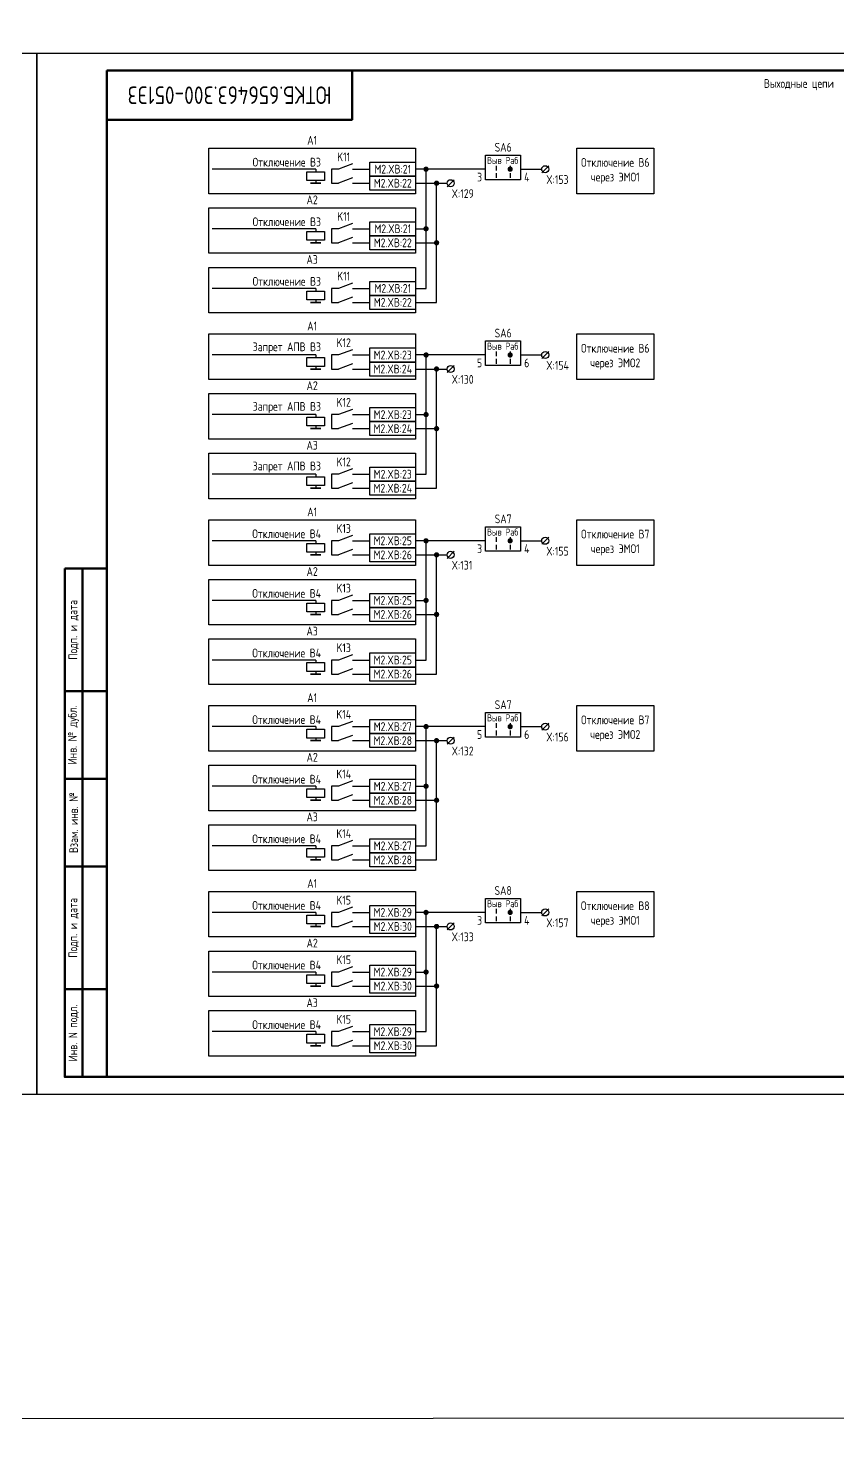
# Model space of a CAD drawing. Header units: millimetres. Extents: x -1043 to 5194, y -96 to 618.
# Drawn here: x 2517.5 to 2748.6, y -96 to 304.1 of the extents above; entities that cross this region are included whole.
import ezdxf

# ---------------------------------------------------------------- set-up
doc = ezdxf.new("R2010")
doc.units = ezdxf.units.MM
doc.styles.add('Gost_type_A', font='GOST_A.TTF')

# ---------------------------------------------------------------- blocks, each defined once
blk = doc.blocks.new('Формат_А3')
blk.add_lwpolyline([(-420, 297), (0, 297), (0, 0), (-420, 0)], close=True)
at = {"lineweight": 50}
blk.add_lwpolyline([(-400, 292), (-5, 292), (-5, 5), (-400, 5)], close=True, dxfattribs=at)
blk = doc.blocks.new('Штамп угловой верхний')
at = {"lineweight": 50}
blk.add_lwpolyline([(0, 0), (70, 0), (70, -14), (0, -14)], close=True, dxfattribs=at)
blk = doc.blocks.new('Штамп левый нижний')
at = {"lineweight": 50}
for points in [[(-12, 145), (-7, 145), (-7, 110), (-12, 110)], [(-7, 145), (0, 145), (0, 110), (-7, 110)], [(-12, 110), (-7, 110), (-7, 85), (-12, 85)], [(-7, 110), (0, 110), (0, 85), (-7, 85)], [(-12, 85), (-7, 85), (-7, 60), (-12, 60)], [(-7, 85), (0, 85), (0, 60), (-7, 60)], [(-12, 60), (-7, 60), (-7, 25), (-12, 25)], [(-7, 60), (0, 60), (0, 25), (-7, 25)], [(-12, 25), (-7, 25), (-7, 0), (-12, 0)], [(-7, 25), (0, 25), (0, 0), (-7, 0)]]:
    blk.add_lwpolyline(points, close=True, dxfattribs=at)
at = {"char_height": 2.5, "attachment_point": 5, "rotation": 90, "style": 'Gost_type_A'}
for s, insert, width in [('Подп. и дата', (-9.5, 127.5), 35), ('Инв. № дубл.', (-9.5, 97.5), 25), ('Взам. инв. №', (-9.5, 72.5), 25), ('Подп. и дата', (-9.5, 42.5), 35), ('Инв. N подл.', (-9.5, 12.5), 25)]:
    blk.add_mtext(s, dxfattribs=dict(at, insert=insert, width=width))
blk = doc.blocks.new('POINT')
at = {"const_width": 0.75}
blk.add_lwpolyline([(-0.375, 0, 1), (0.375, 0, 1)], format="xyb", close=True, dxfattribs=at)
blk = doc.blocks.new('Переключатель_положение')
for p, q in [((2, 1), (2, -0.34)), ((2, -1.14), (2, -2.49))]:
    blk.add_line(p, q)

msp = doc.modelspace()

# ---------------------------------------------------------------- linework, layer by layer
at = {"ltscale": 4.32}
for p, q in [((2610.09, 265.39), (2606.09, 263.89)), ((2610.09, 261.39), (2606.09, 259.89)), ((2610.09, 248.39), (2606.09, 246.89)), ((2610.09, 244.39), (2606.09, 242.89)), ((2610.09, 231.39), (2606.09, 229.89)), ((2610.09, 227.39), (2606.09, 225.89)), ((2610.09, 212.39), (2606.09, 210.89)), ((2610.09, 208.39), (2606.09, 206.89)), ((2610.09, 195.39), (2606.09, 193.89)), ((2610.09, 191.39), (2606.09, 189.89)), ((2610.09, 178.39), (2606.09, 176.89)), ((2610.09, 174.39), (2606.09, 172.89)), ((2610.09, 159.39), (2606.09, 157.89)), ((2610.09, 155.39), (2606.09, 153.89)), ((2610.09, 142.39), (2606.09, 140.89)), ((2610.09, 138.39), (2606.09, 136.89)), ((2610.09, 125.39), (2606.09, 123.89)), ((2610.09, 121.39), (2606.09, 119.89)), ((2610.09, 106.39), (2606.09, 104.89)), ((2610.09, 102.39), (2606.09, 100.89)), ((2610.09, 89.39), (2606.09, 87.89)), ((2610.09, 85.39), (2606.09, 83.89)), ((2610.09, 72.39), (2606.09, 70.89)), ((2610.09, 68.39), (2606.09, 66.89)), ((2610.09, 53.39), (2606.09, 51.89)), ((2610.09, 49.39), (2606.09, 47.89)), ((2610.09, 36.39), (2606.09, 34.89)), ((2610.09, 32.39), (2606.09, 30.89)), ((2610.09, 19.39), (2606.09, 17.89)), ((2610.09, 15.39), (2606.09, 13.89))]:
    msp.add_line(p, q, dxfattribs=at)
for p, q in [((2666.1, 264.89), (2664.1, 262.89)), ((2599.59, 263.89), (2570.09, 263.89)), ((2599.59, 263.89), (2599.59, 263.14)), ((2599.59, 260.64), (2599.59, 259.89)), ((2648.09, 263.89), (2628.09, 263.89)), ((2631.09, 229.89), (2631.09, 263.89)), ((2639.1, 260.89), (2637.1, 258.89)), ((2628.09, 259.89), (2637.09, 259.89)), ((2634.09, 225.89), (2634.09, 259.89)), ((2599.59, 246.89), (2570.09, 246.89)), ((2599.59, 246.89), (2599.59, 246.14)), ((2628.09, 246.89), (2631.09, 246.89)), ((2599.59, 243.64), (2599.59, 242.89)), ((2628.09, 242.89), (2634.09, 242.89)), ((2599.59, 229.89), (2570.09, 229.89)), ((2599.59, 229.89), (2599.59, 229.14)), ((2628.09, 229.89), (2631.09, 229.89)), ((2599.59, 226.64), (2599.59, 225.89)), ((2628.09, 225.89), (2634.09, 225.89)), ((2599.59, 210.89), (2570.09, 210.89)), ((2599.59, 210.89), (2599.59, 210.14)), ((2648.09, 210.89), (2628.09, 210.89)), ((2631.09, 176.89), (2631.09, 210.89)), ((2666.1, 211.89), (2664.1, 209.89)), ((2599.59, 207.64), (2599.59, 206.89)), ((2628.09, 206.89), (2637.09, 206.89)), ((2634.09, 172.89), (2634.09, 206.89)), ((2639.1, 207.89), (2637.1, 205.89)), ((2599.59, 193.89), (2570.09, 193.89)), ((2599.59, 193.89), (2599.59, 193.14)), ((2628.09, 193.89), (2631.09, 193.89)), ((2599.59, 190.64), (2599.59, 189.89)), ((2628.09, 189.89), (2634.09, 189.89)), ((2599.59, 176.89), (2570.09, 176.89)), ((2599.59, 176.89), (2599.59, 176.14)), ((2628.09, 176.89), (2631.09, 176.89)), ((2599.59, 173.64), (2599.59, 172.89)), ((2628.09, 172.89), (2634.09, 172.89)), ((2599.59, 157.89), (2570.09, 157.89)), ((2599.59, 157.89), (2599.59, 157.14)), ((2648.09, 157.89), (2628.09, 157.89)), ((2631.09, 123.89), (2631.09, 157.89)), ((2666.1, 158.89), (2664.1, 156.89)), ((2599.59, 154.64), (2599.59, 153.89)), ((2628.09, 153.89), (2637.09, 153.89)), ((2634.09, 119.89), (2634.09, 153.89)), ((2639.1, 154.89), (2637.1, 152.89)), ((2599.59, 140.89), (2570.09, 140.89)), ((2599.59, 140.89), (2599.59, 140.14)), ((2628.09, 140.89), (2631.09, 140.89)), ((2599.59, 137.64), (2599.59, 136.89)), ((2628.09, 136.89), (2634.09, 136.89)), ((2599.59, 123.89), (2570.09, 123.89)), ((2599.59, 123.89), (2599.59, 123.14)), ((2599.59, 120.64), (2599.59, 119.89)), ((2628.09, 123.89), (2631.09, 123.89)), ((2628.09, 119.89), (2634.09, 119.89)), ((2599.59, 104.89), (2570.09, 104.89)), ((2599.59, 104.89), (2599.59, 104.14)), ((2648.09, 104.89), (2628.09, 104.89)), ((2631.09, 70.89), (2631.09, 104.89)), ((2666.1, 105.89), (2664.1, 103.89)), ((2599.59, 101.64), (2599.59, 100.89)), ((2628.09, 100.89), (2637.09, 100.89)), ((2634.09, 66.89), (2634.09, 100.89)), ((2639.1, 101.89), (2637.1, 99.89)), ((2599.59, 87.89), (2570.09, 87.89)), ((2599.59, 87.89), (2599.59, 87.14)), ((2599.59, 84.64), (2599.59, 83.89)), ((2628.09, 87.89), (2631.09, 87.89)), ((2628.09, 83.89), (2634.09, 83.89)), ((2599.59, 70.89), (2570.09, 70.89)), ((2599.59, 70.89), (2599.59, 70.14)), ((2628.09, 70.89), (2631.09, 70.89)), ((2599.59, 67.64), (2599.59, 66.89)), ((2628.09, 66.89), (2634.09, 66.89)), ((2666.1, 52.89), (2664.1, 50.89)), ((2599.59, 51.89), (2570.09, 51.89)), ((2599.59, 51.89), (2599.59, 51.14)), ((2599.59, 48.64), (2599.59, 47.89)), ((2648.09, 51.89), (2628.09, 51.89)), ((2631.09, 17.89), (2631.09, 51.89)), ((2639.1, 48.89), (2637.1, 46.89)), ((2628.09, 47.89), (2637.09, 47.89)), ((2634.09, 13.89), (2634.09, 47.89)), ((2599.59, 34.89), (2570.09, 34.89)), ((2599.59, 34.89), (2599.59, 34.14)), ((2628.09, 34.89), (2631.09, 34.89)), ((2599.59, 31.64), (2599.59, 30.89)), ((2628.09, 30.89), (2634.09, 30.89)), ((2599.59, 17.89), (2570.09, 17.89)), ((2599.59, 17.89), (2599.59, 17.14)), ((2628.09, 17.89), (2631.09, 17.89)), ((2599.59, 14.64), (2599.59, 13.89)), ((2628.09, 13.89), (2634.09, 13.89))]:
    msp.add_line(p, q)
at = {"ltscale": 1.08}
for p, q in [((2606.09, 263.89), (2604.09, 263.89)), ((2604.09, 263.89), (2604.09, 259.89)), ((2610.09, 263.89), (2615.09, 263.89)), ((2604.09, 259.89), (2606.09, 259.89)), ((2610.09, 259.89), (2615.09, 259.89)), ((2606.09, 246.89), (2604.09, 246.89)), ((2604.09, 246.89), (2604.09, 242.89)), ((2610.09, 246.89), (2615.09, 246.89)), ((2604.09, 242.89), (2606.09, 242.89)), ((2610.09, 242.89), (2615.09, 242.89)), ((2606.09, 229.89), (2604.09, 229.89)), ((2604.09, 229.89), (2604.09, 225.89)), ((2610.09, 229.89), (2615.09, 229.89)), ((2604.09, 225.89), (2606.09, 225.89)), ((2610.09, 225.89), (2615.09, 225.89)), ((2606.09, 210.89), (2604.09, 210.89)), ((2604.09, 210.89), (2604.09, 206.89)), ((2610.09, 210.89), (2615.09, 210.89)), ((2604.09, 206.89), (2606.09, 206.89)), ((2610.09, 206.89), (2615.09, 206.89)), ((2606.09, 193.89), (2604.09, 193.89)), ((2604.09, 193.89), (2604.09, 189.89)), ((2610.09, 193.89), (2615.09, 193.89)), ((2604.09, 189.89), (2606.09, 189.89)), ((2610.09, 189.89), (2615.09, 189.89)), ((2606.09, 176.89), (2604.09, 176.89)), ((2604.09, 176.89), (2604.09, 172.89)), ((2610.09, 176.89), (2615.09, 176.89)), ((2604.09, 172.89), (2606.09, 172.89)), ((2610.09, 172.89), (2615.09, 172.89)), ((2606.09, 157.89), (2604.09, 157.89)), ((2604.09, 157.89), (2604.09, 153.89)), ((2610.09, 157.89), (2615.09, 157.89)), ((2604.09, 153.89), (2606.09, 153.89)), ((2610.09, 153.89), (2615.09, 153.89)), ((2606.09, 140.89), (2604.09, 140.89)), ((2604.09, 140.89), (2604.09, 136.89)), ((2610.09, 140.89), (2615.09, 140.89)), ((2604.09, 136.89), (2606.09, 136.89)), ((2610.09, 136.89), (2615.09, 136.89)), ((2606.09, 123.89), (2604.09, 123.89)), ((2604.09, 123.89), (2604.09, 119.89)), ((2610.09, 123.89), (2615.09, 123.89)), ((2604.09, 119.89), (2606.09, 119.89)), ((2610.09, 119.89), (2615.09, 119.89)), ((2606.09, 104.89), (2604.09, 104.89)), ((2604.09, 104.89), (2604.09, 100.89)), ((2610.09, 104.89), (2615.09, 104.89)), ((2604.09, 100.89), (2606.09, 100.89)), ((2610.09, 100.89), (2615.09, 100.89)), ((2606.09, 87.89), (2604.09, 87.89)), ((2604.09, 87.89), (2604.09, 83.89)), ((2610.09, 87.89), (2615.09, 87.89)), ((2604.09, 83.89), (2606.09, 83.89)), ((2610.09, 83.89), (2615.09, 83.89)), ((2606.09, 70.89), (2604.09, 70.89)), ((2604.09, 70.89), (2604.09, 66.89)), ((2610.09, 70.89), (2615.09, 70.89)), ((2604.09, 66.89), (2606.09, 66.89)), ((2610.09, 66.89), (2615.09, 66.89)), ((2606.09, 51.89), (2604.09, 51.89)), ((2604.09, 51.89), (2604.09, 47.89)), ((2610.09, 51.89), (2615.09, 51.89)), ((2604.09, 47.89), (2606.09, 47.89)), ((2610.09, 47.89), (2615.09, 47.89)), ((2606.09, 34.89), (2604.09, 34.89)), ((2604.09, 34.89), (2604.09, 30.89)), ((2610.09, 34.89), (2615.09, 34.89)), ((2604.09, 30.89), (2606.09, 30.89)), ((2610.09, 30.89), (2615.09, 30.89)), ((2606.09, 17.89), (2604.09, 17.89)), ((2604.09, 17.89), (2604.09, 13.89)), ((2610.09, 17.89), (2615.09, 17.89)), ((2604.09, 13.89), (2606.09, 13.89)), ((2610.09, 13.89), (2615.09, 13.89))]:
    msp.add_line(p, q, dxfattribs=at)
at = {"ltscale": 4}
for p, q in [((2658.09, 263.89), (2664.1, 263.89)), ((2658.09, 210.89), (2664.1, 210.89)), ((2658.09, 157.89), (2664.1, 157.89)), ((2658.09, 104.89), (2664.1, 104.89)), ((2658.09, 51.89), (2664.1, 51.89))]:
    msp.add_line(p, q, dxfattribs=at)
for points in [[(-1042.57, 612), (5193.89, 618), (5193.89, -90), (-1042.57, -96)], [(2569.09, 269.89), (2628.09, 269.89), (2628.09, 256.89), (2569.09, 256.89)], [(2674.09, 269.89), (2696.09, 269.89), (2696.09, 256.89), (2674.09, 256.89)], [(2615.09, 265.89), (2628.09, 265.89), (2628.09, 261.89), (2615.09, 261.89)], [(2648.09, 267.89), (2658.09, 267.89), (2658.09, 260.89), (2648.09, 260.89)], [(2602.09, 263.14), (2602.09, 260.64), (2597.09, 260.64), (2597.09, 263.14)], [(2615.09, 261.89), (2628.09, 261.89), (2628.09, 257.89), (2615.09, 257.89)], [(2601.09, 259.89), (2598.09, 259.89)], [(2569.09, 252.89), (2628.09, 252.89), (2628.09, 239.89), (2569.09, 239.89)], [(2615.09, 248.89), (2628.09, 248.89), (2628.09, 244.89), (2615.09, 244.89)], [(2602.09, 246.14), (2602.09, 243.64), (2597.09, 243.64), (2597.09, 246.14)], [(2615.09, 244.89), (2628.09, 244.89), (2628.09, 240.89), (2615.09, 240.89)], [(2601.09, 242.89), (2598.09, 242.89)], [(2569.09, 235.89), (2628.09, 235.89), (2628.09, 222.89), (2569.09, 222.89)], [(2602.09, 229.14), (2602.09, 226.64), (2597.09, 226.64), (2597.09, 229.14)], [(2615.09, 231.89), (2628.09, 231.89), (2628.09, 227.89), (2615.09, 227.89)], [(2601.09, 225.89), (2598.09, 225.89)], [(2615.09, 227.89), (2628.09, 227.89), (2628.09, 223.89), (2615.09, 223.89)], [(2569.09, 216.89), (2628.09, 216.89), (2628.09, 203.89), (2569.09, 203.89)], [(2674.09, 216.89), (2696.09, 216.89), (2696.09, 203.89), (2674.09, 203.89)], [(2615.09, 212.89), (2628.09, 212.89), (2628.09, 208.89), (2615.09, 208.89)], [(2648.09, 214.89), (2658.09, 214.89), (2658.09, 207.89), (2648.09, 207.89)], [(2602.09, 210.14), (2602.09, 207.64), (2597.09, 207.64), (2597.09, 210.14)], [(2615.09, 208.89), (2628.09, 208.89), (2628.09, 204.89), (2615.09, 204.89)], [(2601.09, 206.89), (2598.09, 206.89)], [(2569.09, 199.89), (2628.09, 199.89), (2628.09, 186.89), (2569.09, 186.89)], [(2602.09, 193.14), (2602.09, 190.64), (2597.09, 190.64), (2597.09, 193.14)], [(2615.09, 195.89), (2628.09, 195.89), (2628.09, 191.89), (2615.09, 191.89)], [(2601.09, 189.89), (2598.09, 189.89)], [(2615.09, 191.89), (2628.09, 191.89), (2628.09, 187.89), (2615.09, 187.89)], [(2569.09, 182.89), (2628.09, 182.89), (2628.09, 169.89), (2569.09, 169.89)], [(2602.09, 176.14), (2602.09, 173.64), (2597.09, 173.64), (2597.09, 176.14)], [(2615.09, 178.89), (2628.09, 178.89), (2628.09, 174.89), (2615.09, 174.89)], [(2601.09, 172.89), (2598.09, 172.89)], [(2615.09, 174.89), (2628.09, 174.89), (2628.09, 170.89), (2615.09, 170.89)], [(2569.09, 163.89), (2628.09, 163.89), (2628.09, 150.89), (2569.09, 150.89)], [(2648.09, 161.89), (2658.09, 161.89), (2658.09, 154.89), (2648.09, 154.89)], [(2674.09, 163.89), (2696.09, 163.89), (2696.09, 150.89), (2674.09, 150.89)], [(2602.09, 157.14), (2602.09, 154.64), (2597.09, 154.64), (2597.09, 157.14)], [(2615.09, 159.89), (2628.09, 159.89), (2628.09, 155.89), (2615.09, 155.89)], [(2601.09, 153.89), (2598.09, 153.89)], [(2615.09, 155.89), (2628.09, 155.89), (2628.09, 151.89), (2615.09, 151.89)], [(2569.09, 146.89), (2628.09, 146.89), (2628.09, 133.89), (2569.09, 133.89)], [(2602.09, 140.14), (2602.09, 137.64), (2597.09, 137.64), (2597.09, 140.14)], [(2615.09, 142.89), (2628.09, 142.89), (2628.09, 138.89), (2615.09, 138.89)], [(2601.09, 136.89), (2598.09, 136.89)], [(2615.09, 138.89), (2628.09, 138.89), (2628.09, 134.89), (2615.09, 134.89)], [(2569.09, 129.89), (2628.09, 129.89), (2628.09, 116.89), (2569.09, 116.89)], [(2615.09, 125.89), (2628.09, 125.89), (2628.09, 121.89), (2615.09, 121.89)], [(2602.09, 123.14), (2602.09, 120.64), (2597.09, 120.64), (2597.09, 123.14)], [(2615.09, 121.89), (2628.09, 121.89), (2628.09, 117.89), (2615.09, 117.89)], [(2601.09, 119.89), (2598.09, 119.89)], [(2569.09, 110.89), (2628.09, 110.89), (2628.09, 97.89), (2569.09, 97.89)], [(2648.09, 108.89), (2658.09, 108.89), (2658.09, 101.89), (2648.09, 101.89)], [(2674.09, 110.89), (2696.09, 110.89), (2696.09, 97.89), (2674.09, 97.89)], [(2602.09, 104.14), (2602.09, 101.64), (2597.09, 101.64), (2597.09, 104.14)], [(2615.09, 106.89), (2628.09, 106.89), (2628.09, 102.89), (2615.09, 102.89)], [(2601.09, 100.89), (2598.09, 100.89)], [(2615.09, 102.89), (2628.09, 102.89), (2628.09, 98.89), (2615.09, 98.89)], [(2569.09, 93.89), (2628.09, 93.89), (2628.09, 80.89), (2569.09, 80.89)], [(2615.09, 89.89), (2628.09, 89.89), (2628.09, 85.89), (2615.09, 85.89)], [(2602.09, 87.14), (2602.09, 84.64), (2597.09, 84.64), (2597.09, 87.14)], [(2615.09, 85.89), (2628.09, 85.89), (2628.09, 81.89), (2615.09, 81.89)], [(2601.09, 83.89), (2598.09, 83.89)], [(2569.09, 76.89), (2628.09, 76.89), (2628.09, 63.89), (2569.09, 63.89)], [(2615.09, 72.89), (2628.09, 72.89), (2628.09, 68.89), (2615.09, 68.89)], [(2602.09, 70.14), (2602.09, 67.64), (2597.09, 67.64), (2597.09, 70.14)], [(2615.09, 68.89), (2628.09, 68.89), (2628.09, 64.89), (2615.09, 64.89)], [(2601.09, 66.89), (2598.09, 66.89)], [(2569.09, 57.89), (2628.09, 57.89), (2628.09, 44.89), (2569.09, 44.89)], [(2674.09, 57.89), (2696.09, 57.89), (2696.09, 44.89), (2674.09, 44.89)], [(2615.09, 53.89), (2628.09, 53.89), (2628.09, 49.89), (2615.09, 49.89)], [(2648.09, 55.89), (2658.09, 55.89), (2658.09, 48.89), (2648.09, 48.89)], [(2602.09, 51.14), (2602.09, 48.64), (2597.09, 48.64), (2597.09, 51.14)], [(2615.09, 49.89), (2628.09, 49.89), (2628.09, 45.89), (2615.09, 45.89)], [(2601.09, 47.89), (2598.09, 47.89)], [(2569.09, 40.89), (2628.09, 40.89), (2628.09, 27.89), (2569.09, 27.89)], [(2615.09, 36.89), (2628.09, 36.89), (2628.09, 32.89), (2615.09, 32.89)], [(2602.09, 34.14), (2602.09, 31.64), (2597.09, 31.64), (2597.09, 34.14)], [(2615.09, 32.89), (2628.09, 32.89), (2628.09, 28.89), (2615.09, 28.89)], [(2601.09, 30.89), (2598.09, 30.89)], [(2569.09, 23.89), (2628.09, 23.89), (2628.09, 10.89), (2569.09, 10.89)], [(2602.09, 17.14), (2602.09, 14.64), (2597.09, 14.64), (2597.09, 17.14)], [(2615.09, 19.89), (2628.09, 19.89), (2628.09, 15.89), (2615.09, 15.89)], [(2601.09, 13.89), (2598.09, 13.89)], [(2615.09, 15.89), (2628.09, 15.89), (2628.09, 11.89), (2615.09, 11.89)]]:
    msp.add_lwpolyline(points, close=True)
for centre in [(2665.1, 263.89), (2638.1, 259.89), (2665.1, 210.89), (2638.1, 206.89), (2665.1, 157.89), (2638.1, 153.89), (2665.1, 104.89), (2638.1, 100.89), (2665.1, 51.89), (2638.1, 47.89)]:
    msp.add_circle(centre, 1)

# ---------------------------------------------------------------- block references
for name, p in [('Формат_А3', (2520, 0)), ('Формат_А3', (2940, 0)), ('Штамп угловой верхний', (2540, 292)), ('POINT', (2631.09, 263.89)), ('Переключатель_положение', (2649.09, 263.89)), ('POINT', (2655.09, 263.89)), ('Переключатель_положение', (2653.09, 263.89)), ('POINT', (2634.09, 259.89)), ('POINT', (2631.09, 246.89)), ('POINT', (2634.09, 242.89)), ('POINT', (2631.09, 210.89)), ('Переключатель_положение', (2649.09, 210.89)), ('POINT', (2655.09, 210.89)), ('Переключатель_положение', (2653.09, 210.89)), ('POINT', (2634.09, 206.89)), ('POINT', (2631.09, 193.89)), ('POINT', (2634.09, 189.89)), ('POINT', (2631.09, 157.89)), ('Переключатель_положение', (2649.09, 157.89)), ('POINT', (2655.09, 157.89)), ('Переключатель_положение', (2653.09, 157.89)), ('POINT', (2634.09, 153.89)), ('Штамп левый нижний', (2540, 5)), ('POINT', (2631.09, 140.89)), ('POINT', (2634.09, 136.89)), ('POINT', (2631.09, 104.89)), ('Переключатель_положение', (2649.09, 104.89)), ('POINT', (2655.09, 104.89)), ('Переключатель_положение', (2653.09, 104.89)), ('POINT', (2634.09, 100.89)), ('POINT', (2631.09, 87.89)), ('POINT', (2634.09, 83.89)), ('POINT', (2631.09, 51.89)), ('Переключатель_положение', (2649.09, 51.89)), ('POINT', (2655.09, 51.89)), ('Переключатель_положение', (2653.09, 51.89)), ('POINT', (2634.09, 47.89)), ('POINT', (2631.09, 34.89)), ('POINT', (2634.09, 30.89))]:
    msp.add_blockref(name, p)

# ---------------------------------------------------------------- texts
at = {"char_height": 2.5, "line_spacing_factor": 0.9, "style": 'Gost_type_A'}
for s, insert, width, attachment_point in [('Выходные цепи', (2737.5, 288), 395, 5), ('A1', (2598.59, 270.89), 59, 8), ('X:153', (2665.39, 262.18), 8, 1), ('A2', (2598.59, 253.89), 59, 8), ('X:129', (2638.39, 258.18), 8, 1), ('A3', (2598.59, 236.89), 59, 8), ('A1', (2598.59, 217.89), 59, 8), ('X:154', (2665.39, 209.18), 8, 1), ('X:130', (2638.39, 205.18), 8, 1), ('A2', (2598.59, 200.89), 59, 8), ('A3', (2598.59, 183.89), 59, 8), ('A1', (2598.59, 164.89), 59, 8), ('X:155', (2665.39, 156.18), 8, 1), ('X:131', (2638.39, 152.18), 8, 1), ('A2', (2598.59, 147.89), 59, 8), ('A3', (2598.59, 130.89), 59, 8), ('A1', (2598.59, 111.89), 59, 8), ('X:156', (2665.39, 103.18), 8, 1), ('A2', (2598.59, 94.89), 59, 8), ('X:132', (2638.39, 99.18), 8, 1), ('A3', (2598.59, 77.89), 59, 8), ('A1', (2598.59, 58.89), 59, 8), ('X:157', (2665.39, 50.18), 8, 1), ('A2', (2598.59, 41.89), 59, 8), ('X:133', (2638.39, 46.18), 8, 1), ('A3', (2598.59, 24.89), 59, 8)]:
    msp.add_mtext(s, dxfattribs=dict(at, insert=insert, width=width, attachment_point=attachment_point))
at = {"insert": (2575, 285), "char_height": 5, "width": 70, "attachment_point": 5, "rotation": 180, "style": 'Gost_type_A'}
msp.add_mtext('ЮТКБ.656463.300-051Э3', dxfattribs=at)
at = {"style": 'Gost_type_A'}
for s, insert, char_height, width, attachment_point in [('K11', (2607.59, 267.39), 2.5, 5, 5), ('SA6', (2653.09, 268.89), 2.5, 10, 8), ('Отключение В3', (2601.09, 265.89), 2.5, 31.0015, 6), ('M2.XВ:21', (2621.59, 263.89), 2.5, 13, 5), ('Выв', (2650.59, 266.39), 2, 5, 5), ('Раб', (2655.59, 266.39), 2, 5, 5), ('Отключение В6\\Pчерез ЭМО1', (2685.09, 263.39), 2.5, 21.9988, 5), ('M2.XВ:22', (2621.59, 259.89), 2.5, 13, 5), ('3', (2647.09, 262.88), 2.5, 5, 3), ('4', (2659.09, 262.88), 2.5, 5, 1), ('Отключение В3', (2601.09, 248.89), 2.5, 31.0015, 6), ('K11', (2607.59, 250.39), 2.5, 5, 5), ('M2.XВ:21', (2621.59, 246.89), 2.5, 13, 5), ('M2.XВ:22', (2621.59, 242.89), 2.5, 13, 5), ('Отключение В3', (2601.09, 231.89), 2.5, 31.0015, 6), ('K11', (2607.59, 233.39), 2.5, 5, 5), ('M2.XВ:21', (2621.59, 229.89), 2.5, 13, 5), ('M2.XВ:22', (2621.59, 225.89), 2.5, 13, 5), ('SA6', (2653.09, 215.89), 2.5, 10, 8), (' Запрет АПВ В3', (2601.09, 212.89), 2.5, 31.0015, 6), ('K12', (2607.59, 214.39), 2.5, 5, 5), ('M2.XВ:23', (2621.59, 210.89), 2.5, 13, 5), ('Выв', (2650.59, 213.39), 2, 5, 5), ('Раб', (2655.59, 213.39), 2, 5, 5), ('Отключение В6\\Pчерез ЭМО2', (2685.09, 210.39), 2.5, 21.9988, 5), ('M2.XВ:24', (2621.59, 206.89), 2.5, 13, 5), ('5', (2647.09, 209.88), 2.5, 5, 3), ('6', (2659.09, 209.88), 2.5, 5, 1), (' Запрет АПВ В3', (2601.09, 195.89), 2.5, 31.0015, 6), ('K12', (2607.59, 197.39), 2.5, 5, 5), ('M2.XВ:23', (2621.59, 193.89), 2.5, 13, 5), ('M2.XВ:24', (2621.59, 189.89), 2.5, 13, 5), (' Запрет АПВ В3', (2601.09, 178.89), 2.5, 31.0015, 6), ('K12', (2607.59, 180.39), 2.5, 5, 5), ('M2.XВ:23', (2621.59, 176.89), 2.5, 13, 5), ('M2.XВ:24', (2621.59, 172.89), 2.5, 13, 5), ('SA7', (2653.09, 162.89), 2.5, 10, 8), ('Отключение В4', (2601.09, 159.89), 2.5, 31.0015, 6), ('K13', (2607.59, 161.39), 2.5, 5, 5), ('Выв', (2650.59, 160.39), 2, 5, 5), ('Раб', (2655.59, 160.39), 2, 5, 5), ('Отключение В7\\Pчерез ЭМО1', (2685.09, 157.39), 2.5, 21.9988, 5), ('M2.XВ:25', (2621.59, 157.89), 2.5, 13, 5), ('3', (2647.09, 156.88), 2.5, 5, 3), ('4', (2659.09, 156.88), 2.5, 5, 1), ('M2.XВ:26', (2621.59, 153.89), 2.5, 13, 5), ('Отключение В4', (2601.09, 142.89), 2.5, 31.0015, 6), ('K13', (2607.59, 144.39), 2.5, 5, 5), ('M2.XВ:25', (2621.59, 140.89), 2.5, 13, 5), ('M2.XВ:26', (2621.59, 136.89), 2.5, 13, 5), ('K13', (2607.59, 127.39), 2.5, 5, 5), ('Отключение В4', (2601.09, 125.89), 2.5, 31.0015, 6), ('M2.XВ:25', (2621.59, 123.89), 2.5, 13, 5), ('M2.XВ:26', (2621.59, 119.89), 2.5, 13, 5), ('SA7', (2653.09, 109.89), 2.5, 10, 8), ('Отключение В4', (2601.09, 106.89), 2.5, 31.0015, 6), ('K14', (2607.59, 108.39), 2.5, 5, 5), ('Выв', (2650.59, 107.39), 2, 5, 5), ('Раб', (2655.59, 107.39), 2, 5, 5), ('Отключение В7\\Pчерез ЭМО2', (2685.09, 104.39), 2.5, 21.9988, 5), ('M2.XВ:27', (2621.59, 104.89), 2.5, 13, 5), ('M2.XВ:28', (2621.59, 100.89), 2.5, 13, 5), ('5', (2647.09, 103.88), 2.5, 5, 3), ('6', (2659.09, 103.88), 2.5, 5, 1), ('K14', (2607.59, 91.39), 2.5, 5, 5), ('Отключение В4', (2601.09, 89.89), 2.5, 31.0015, 6), ('M2.XВ:27', (2621.59, 87.89), 2.5, 13, 5), ('M2.XВ:28', (2621.59, 83.89), 2.5, 13, 5), ('Отключение В4', (2601.09, 72.89), 2.5, 31.0015, 6), ('K14', (2607.59, 74.39), 2.5, 5, 5), ('M2.XВ:27', (2621.59, 70.89), 2.5, 13, 5), ('M2.XВ:28', (2621.59, 66.89), 2.5, 13, 5), ('K15', (2607.59, 55.39), 2.5, 5, 5), ('SA8', (2653.09, 56.89), 2.5, 10, 8), ('Отключение В4', (2601.09, 53.89), 2.5, 31.0015, 6), ('M2.XВ:29', (2621.59, 51.89), 2.5, 13, 5), ('Выв', (2650.59, 54.39), 2, 5, 5), ('Раб', (2655.59, 54.39), 2, 5, 5), ('Отключение В8\\Pчерез ЭМО1', (2685.09, 51.39), 2.5, 21.9988, 5), ('M2.XВ:30', (2621.59, 47.89), 2.5, 13, 5), ('3', (2647.09, 50.88), 2.5, 5, 3), ('4', (2659.09, 50.88), 2.5, 5, 1), ('Отключение В4', (2601.09, 36.89), 2.5, 31.0015, 6), ('K15', (2607.59, 38.39), 2.5, 5, 5), ('M2.XВ:29', (2621.59, 34.89), 2.5, 13, 5), ('M2.XВ:30', (2621.59, 30.89), 2.5, 13, 5), ('Отключение В4', (2601.09, 19.89), 2.5, 31.0015, 6), ('K15', (2607.59, 21.39), 2.5, 5, 5), ('M2.XВ:29', (2621.59, 17.89), 2.5, 13, 5), ('M2.XВ:30', (2621.59, 13.89), 2.5, 13, 5)]:
    msp.add_mtext(s, dxfattribs=dict(at, insert=insert, char_height=char_height, width=width, attachment_point=attachment_point))

doc.saveas('drawing.dxf')
